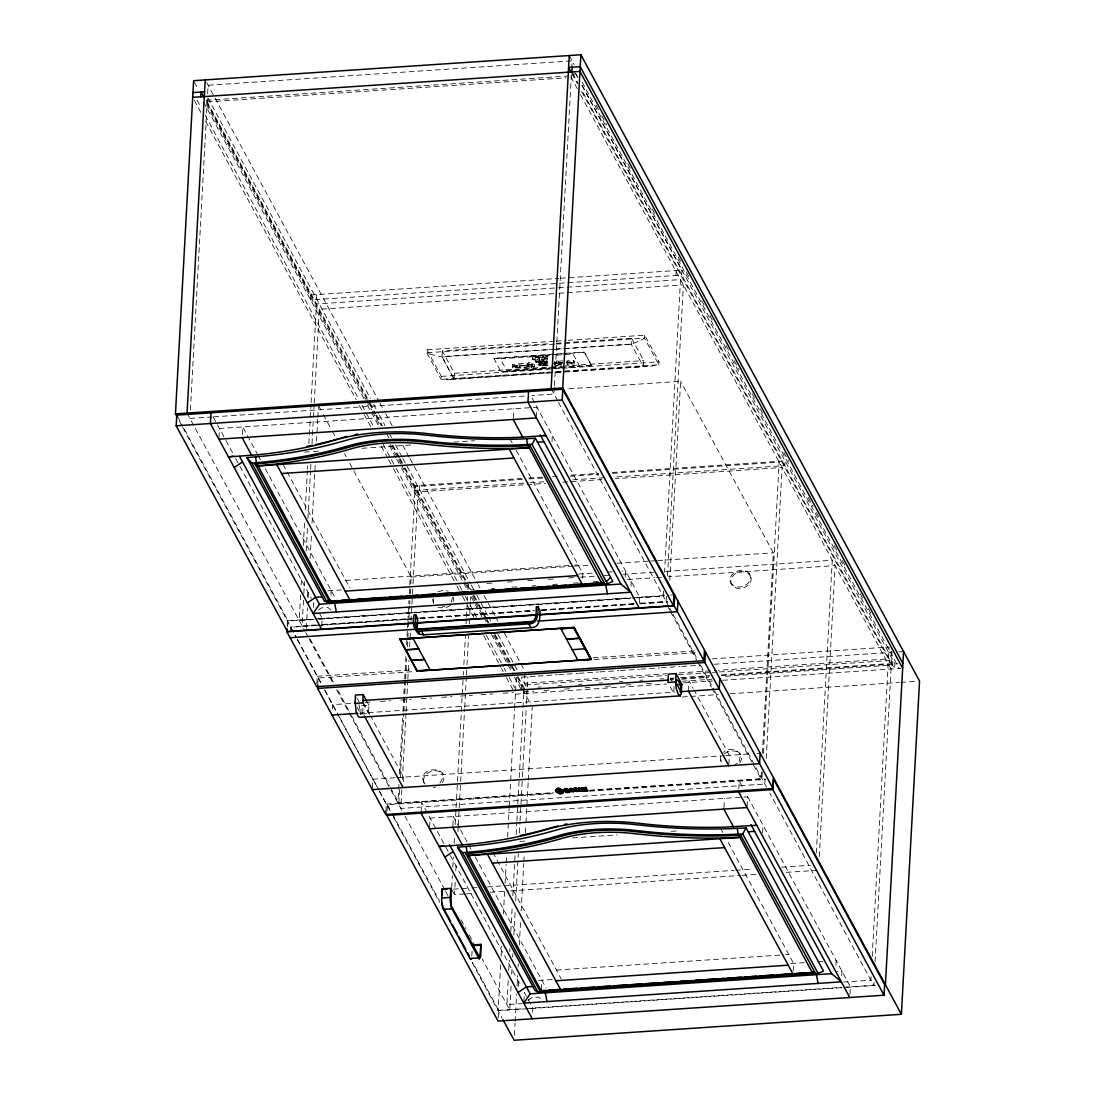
<?xml version="1.0" encoding="UTF-8"?>
<svg xmlns="http://www.w3.org/2000/svg" width="1095" height="1095" viewBox="0 0 1095 1095"><rect width="100%" height="100%" fill="white"/><g stroke="black" fill="none" stroke-linecap="round" stroke-linejoin="round"><path stroke-width="0.75" stroke-dasharray="5 3.75" d="M539.548 361.063L539.671 358.736C526.832 362.075 557.629 359.187 543.407 357.559L542.969 356.751L535.031 357.285L535.455 358.448L532.225 359.639L539.164 360.351L539.548 361.063L535.756 361.856L536.865 362.253L547.24 361.145L542.23 360.515M547.623 358.859L547.76 356.299L543.065 354.78L543.38 357.914L547.623 358.612M190.407 409.927L207.366 98.728M207.639 93.732L208.105 85.232L572.137 60.841L571.864 65.946M218.959 437.658L219.452 428.487L537.015 407.203L536.523 416.387M242.282 434.578L242.693 426.927L257.202 453.768M287.232 625.683L287.479 621.084L316.482 619.14M287.629 626.874L287.971 620.755L181.647 424.121M290.545 630.227L290.681 626.997L319.685 625.053M207.092 103.067L310.857 294.993L310.597 299.934L681.733 275.078L681.993 270.137L581.459 84.206M316.4 299.551L316.674 294.61M300.605 594.996L299.209 620.523L312.828 619.606M301.166 584.785L301.631 576.271M303.288 545.638L304.588 521.822M305.245 509.9L307.38 470.768M307.462 469.057L307.654 465.662M308.858 443.53L310.994 404.397M311.076 402.686L316.455 303.986L680.501 279.595L664.555 572.302M303.479 600.306L302.097 625.834L315.702 624.93M303.849 593.504L304.506 581.596M306.176 550.963L307.558 525.436M307.928 518.619L310.528 470.973M310.624 469.276L310.898 464.171M312.007 443.749L314.142 404.603M314.238 402.905L319.329 309.296L554.084 293.569M307.709 596.748L307.955 592.162M306.34 628.325L307.449 607.93M308.01 597.719L308.462 589.22M310.131 558.614L311.527 533.101M312.075 522.904L315.319 463.39M316.523 441.285L317.728 419.18M317.824 417.469L318.385 407.272M313.457 607.383L313.704 602.797L315.264 605.686M316.797 683.677L317.194 676.245L297.128 639.124M317.755 685.456L318.152 678.024L414.033 671.591M321.766 626.107L322.176 618.456L319.863 614.186M330.95 595.201L331.196 590.602M332.319 709.108L332.551 704.646L353.398 703.25M360.775 714.077L361.24 705.741L368.933 705.235L368.481 713.557L360.775 714.077L357.189 707.425M362.76 712.996L363.17 705.563M372.382 788.14L372.875 779.216L395.377 777.71M385.905 811.504L386.316 804.072L377.611 787.989M387.11 810.847L387.452 804.729L552.414 793.683M398.963 784.39L397.937 803.114L552.742 792.739M399.511 774.179L402.577 718.019M402.946 711.216L404.616 680.584M404.712 678.873L406.012 655.056M406.56 644.846L407.395 629.529M407.491 627.818L407.764 622.713M407.86 621.016L408.969 600.594M409.338 593.791L415.183 486.577L522.356 479.391M399.62 789.618L398.881 803.224L390.19 787.141M400.264 777.724L403.795 713.105M403.877 711.408L405.547 680.789M405.643 679.092L406.751 658.684M407.408 646.789L408.148 633.184M408.517 626.381L409.626 605.973M409.722 604.276L409.9 600.868M410.269 594.065L410.734 585.565M410.83 583.868L411.2 577.065L349.387 462.733M401.838 789.714L400.811 808.425L764.857 784.034L765.131 778.928M402.385 779.503L406.012 713.132M406.094 711.421L407.764 680.789M407.86 679.092L408.887 660.367M409.626 646.762L410.365 633.143M411.008 621.235L411.843 605.918M411.939 604.207L412.404 595.707M412.5 593.996L412.966 585.496M413.048 583.786L418.057 491.888L525.23 484.715M403.412 781.611L403.644 777.149L370.589 716.007M554.522 341.243L426.954 349.784L426.79 352.754L441.175 379.349L445.131 379.691A75.911 56.94 -52.5 0 0 454.124 379.267L454.439 373.327L442.325 350.92L551.428 343.611M419.44 490.108L419.7 485.359M442.325 350.92L441.997 356.874L454.11 379.281M426.954 349.784L441.326 376.379L441.175 379.349L553.427 371.835M421.069 813.147L421.657 802.443L449.607 854.141M429.623 827.272L430.116 818.102L747.68 796.818L747.187 806.002M452.865 825.726L453.357 816.541L459.804 828.477M451.715 887.593L452.372 875.685M452.837 867.172L453.385 856.961M454.124 843.355L454.411 838.25M455.15 824.631L455.985 809.314M456.081 807.604L463.212 676.559M463.308 674.862L463.5 671.454M463.869 664.651L465.443 635.716M466.087 623.808L466.374 618.702M466.456 616.991L467.579 596.57M467.948 589.767L468.222 584.662L471.63 584.429M464.704 893.931L454.507 894.615L455.246 881.01M455.794 870.799L456.163 863.982M457.929 831.653L458.216 826.547M458.299 824.836L459.133 809.52M459.229 807.823L464.608 709.108M464.704 707.411L465.539 692.095M465.621 690.397L466.374 676.778M466.456 675.081L466.922 666.568M467.017 664.857L468.592 635.935M469.249 624.013L470.453 601.894M470.535 600.197L470.727 596.789M554.166 354.082L493.736 358.489L550.785 354.657M549.594 368.522L500.935 371.78L549.608 368.166M531.445 363.444L531.321 365.771L532.348 365.059L532.485 362.746L531.568 363.773L534.456 364.498L534.333 366.811L531.486 367.386A8.596 3.832 3.1 0 1 528.557 366.893L525.203 367.414A18.492 8.24 3.1 0 1 522.685 367.564L512.994 367.947L512.378 366.798L512.501 364.484L521.713 363.608A18.355 8.185 3.1 0 1 524.806 363.389L527.626 363.43A5.051 2.258 3.1 0 1 528.953 362.705M512.994 367.947L512.501 364.484M513.281 417.948L513.788 408.763M512.378 366.798L519.112 366.36L519.235 364.033M519.728 367.496L519.851 365.183L522.821 365.237A18.492 8.24 3.1 0 0 525.326 365.087L528.693 364.553A8.596 3.832 3.1 0 0 531.609 365.032L534.456 364.498M519.112 366.36L521.59 365.935A18.355 8.185 3.1 0 1 524.669 365.716L527.503 365.757L527.626 363.43M528.57 366.866L528.693 364.553M527.462 365.744A5.051 2.258 3.1 0 1 528.83 365.018L528.926 362.691L532.485 362.746M531.486 367.386L532.375 364.703L528.817 364.649A5.051 2.258 3.1 0 0 527.475 365.388L524.697 365.36A18.355 8.185 3.1 0 0 521.603 365.579L512.405 366.442L513.021 367.591L522.712 367.208A18.492 8.24 3.1 0 0 525.217 367.058L528.775 366.565M532.225 359.639L532.8 356.833L535.578 356.121L535.455 358.448M500.648 964.75L498.143 1010.699L844.888 987.471M501.113 956.305L501.674 946.039M503.426 913.805L504.631 891.576M505.096 883.2L506.123 864.352M506.205 862.805L506.588 855.838M507.601 837.114L509.175 808.192M509.257 806.7L514.554 709.478M514.636 708.109L515.471 692.807M515.553 691.109L516.306 677.504L530.678 704.099M498.211 1018.021L498.636 1010.37L472.657 962.341M547.746 356.532L541.957 357.86L547.336 359.187L546.46 361.952L536.851 362.609L535.647 362.294L535.77 359.968M539.068 365.484C545.967 363.855 535.784 366.305 538.234 361.843L546.994 361.254L546.87 363.567L543.996 364.142L547.787 364.868L539.014 365.456M539.164 360.351L539.287 358.038L532.362 357.326M521.466 689.932L521.726 685.169L666.458 675.478M546.994 361.254C540.424 363.54 549.69 360.515 547.76 365.224L539.903 366.045L539 365.812L539.192 363.17L542.011 362.554L541.888 364.881M523.465 693.628L523.725 688.864M508.189 980.778L506.889 1004.608L522.205 1003.581M508.737 970.567L509.298 960.356M509.764 951.856L509.955 948.448M510.872 931.434L512.268 905.907M512.83 895.696L515.047 854.853M516.156 834.431L516.813 822.509M516.908 820.812L517.743 805.496M517.825 803.798L524.135 688.071M524.957 673.11L524.395 683.307L667.293 673.74M541.765 364.649L541.888 362.336L538.234 361.843M541.957 357.86L541.833 360.173L547.295 359.105M547.213 361.501L542.203 360.871L542.34 358.558M543.38 357.914L543.503 355.601M547.76 365.224L544.105 364.731L544.105 362.185M544.105 364.731L544.229 362.404M511.064 986.102L509.764 1009.932L482.128 958.809M511.707 974.194L512.077 967.378M512.638 957.167L512.83 953.772M513.842 935.048L515.239 909.521M515.704 901.007L518.291 853.361M519.413 832.939L519.961 822.728M520.057 821.031L520.891 805.715M520.987 804.004L522.37 778.477M522.466 776.779L526.366 705.303M526.449 703.592L527.27 688.632L521.576 678.106M527.366 686.935L527.913 676.724M514.404 1035.145L515.047 1023.25M515.143 1021.553L516.621 994.356M517.086 985.856L517.648 975.645M518.099 967.145L518.291 963.751M519.304 945.053L520.604 921.251M521.165 911.054L523.752 863.449M523.848 861.751L524.313 853.251M525.422 832.857L525.887 824.357M525.983 822.646L528.201 781.857M528.296 780.146L532.279 707.055M518.373 986.376L518.619 981.777L523.602 981.448M554.344 361.583C555.918 361.692 555.699 365.538 554.221 363.91M554.357 387.233L553.988 394.049L531.869 395.528M554.44 385.536L571.398 74.337M552.003 441.655L552.345 435.536M562.406 362.609L558.696 362.541A8.993 4.01 3.1 0 1 556.506 363.376L556.397 365.716A8.993 4.01 3.1 0 0 558.477 364.936L561.448 364.95M558.546 361.35A5.051 2.258 3.1 0 0 556.534 360.857L556.411 363.157A5.051 2.258 3.1 0 1 558.423 363.663L558.518 361.364L561.105 360.953A18.355 8.185 3.1 0 1 562.652 360.83M523.875 1001.596L524.368 992.412L532.841 1008.071L532.512 1014.189M558.559 364.854L558.696 362.541M567.456 364.307L567.58 361.98L574.3 361.528L574.177 363.855L566.895 364.43M573.684 360.378L573.561 362.705L566.827 363.157L566.964 360.83L573.684 360.378L574.3 361.528M541.354 989.401L541.861 980.217M551.264 368.413L591.533 365.703L584.36 352.056L555.836 353.972M591.533 365.703L584.36 352.056M582.677 578.324L582.923 573.739L516.128 450.196M568.127 340.326L644.668 335.193L659.039 361.788L658.875 364.772L654.085 365.689A75.911 67.89 8.7 0 1 643.354 366.592L631.226 344.186L631.555 338.245L553.139 343.501M625.19 577.01L625.519 570.892L622.206 571.111M631.021 586.112L631.267 581.527L627.873 581.746M644.668 335.193L644.503 338.177L658.875 364.772L555.124 371.711M631.555 338.245L643.668 360.652L643.354 366.606L551.305 372.615M639.412 603.304L639.74 597.186L530.856 395.801M675.916 275.461L676.19 270.52M663.529 591.026L663.255 596.132L632.636 598.185M666.403 596.351L666.13 601.456L638.905 603.277M667.512 575.929L683.376 284.919L555.795 293.46M669.77 580.268L680.611 381.306L566.704 388.944M674.041 686.442L673.671 693.108L668.634 683.786M688.481 691.178L689.056 680.761L693.08 688.221M723.946 807.562L724.452 798.378M728.887 764.255L729.366 755.331L693.888 689.713M738.796 788.811L739.221 781.159L743.067 788.277M761.395 772.167L761.011 778.969L712.106 688.495M762.407 753.456L773.344 552.811L680.611 381.306M762.353 771.92L761.983 778.723L590.164 790.234M763.366 753.196L779.216 461.269M766.24 758.506L782.104 467.497L615.39 478.666M762.585 832.802L763.01 825.165M793.177 971.005L793.588 963.354L726.793 839.81M816.309 853.005L832.255 560.27L663.844 571.563M819.279 856.619L835.129 565.595L668.429 576.764M835.937 965.092L836.183 960.507L832.871 960.726M841.685 975.727L841.945 971.142L836.84 971.484M849.994 994.452L850.404 986.8L746.133 793.943M871.114 976.822L870.922 980.217L843.711 982.037M872.222 956.4L888.168 663.679L721.468 674.848M889.044 665.308L889.304 660.545M873.988 982.133L873.796 985.541L769.758 793.122M875.097 961.711L891.96 652.346L890.522 649.677M471.781 956.127L472.178 949.776M433.716 598.541L433.483 602.852M453.289 601.525L453.535 597.213M720.688 756.275L720.455 760.587L722.905 764.146M539 365.812L541.902 364.525L538.124 363.8L538.726 363.458L546.898 363.212L543.982 364.498M535.647 362.294L539.561 360.707L532.252 359.283L535.469 358.092M555.206 362.185L554.33 362.883M451.4 602.182L452.769 595.789M442.407 782.692C451.729 764.077 414.156 766.61 424.641 783.883C419.207 773.754 436.837 765.857 442.859 774.357M739.139 761.34L740.507 754.948M739.905 762.763C746.462 752.908 730.57 744.668 723.549 752.361M439.916 783.103L443.242 777.012L442.093 772.947M555.042 364.32L554.221 364.854M531.636 365.059L531.677 366.236L534.333 366.811M547.637 358.503L541.847 359.817L542.203 360.871M318.686 609.778L321.465 607.917L327.925 607.479L330.909 610.161M527.968 1000.324L532.129 997.531L538.589 997.093L540.588 998.886M450.442 605.439L445.72 607.903L437.986 607.588M724.315 753.784C728.791 750.075 736.552 749.5 740.371 754.428L739.604 753.004M735.224 764.638L737.414 763.174M538.11 364.156L546.87 363.567M547.897 362.897L539.123 363.485M554.207 365.21L555.097 364.156L554.234 363.554M438 591.738L443.188 590.273L448.252 591.054M567.58 361.98L566.375 362.226M566.909 364.074L574.204 363.499M558.423 363.321L561.01 362.924A18.355 8.185 3.1 0 1 562.543 362.801M558.395 363.677L560.982 363.28A18.355 8.185 3.1 0 1 562.529 363.157M531.499 367.017L534.36 366.455L531.349 365.579M442.284 606.945L444.953 606.479M433.291 787.456L435.961 786.99M206.161 100.275L573.903 75.637L574.163 70.71L577.407 76.705M207.188 101.89L566.129 77.855M310.857 294.993L558.628 278.404M560.325 278.281L681.993 270.137M556.219 341.12L566.43 340.435M554.357 344.213L426.79 352.754L431.457 354.383A75.911 67.89 8.7 0 0 441.997 356.861L551.1 349.565M556.055 344.104L644.503 338.177L641.465 339.847A74.46 55.859 -52.5 0 1 631.226 344.172L552.811 349.442M552.469 354.547L584.347 352.412M542.942 357.107L535.017 357.641L535.14 355.314L535.578 356.121M513.131 365.634L519.851 365.183M566.854 362.801L573.575 362.349L574.177 363.855M454.439 373.327L549.909 366.934M551.62 366.825L561.845 366.141M563.542 366.017L643.668 360.652M551.291 368.043L591.56 365.347M441.326 376.379L560.394 368.399M562.091 368.29L659.039 361.788M450.62 379.609L647.515 366.414M189.941 418.427L212.06 416.949M213.758 416.839L525.066 395.979M304.519 452.139L321.095 451.03M362.021 448.293L413.171 444.871M453.768 442.147L474.546 440.751M521.932 478.501L413.896 485.742L413.636 490.505L528.488 482.813M528.748 478.05L542.381 477.133M552.605 476.448L559.422 475.996M571.344 475.189L598.609 473.368M612.242 472.451L785.033 460.885L784.773 465.635L615.39 476.982M529.159 478.939L542.764 478.022M569.989 476.202L598.91 474.258M612.516 473.355L779.216 462.186M530.199 482.69L543.818 481.786M572.794 479.843L605.165 477.666M526.928 484.592L545.638 483.347M562.652 482.197L601.785 479.583M345.76 580.446L573.041 565.212M574.738 565.102L578.133 564.883M411.2 577.065L572.712 566.252M574.423 566.129L588.015 565.225M616.923 563.282L649.225 561.119M650.923 561.01L656.028 560.667M657.725 560.558L773.344 552.811M327.87 590.821L341.421 589.918M578.42 574.04L593.764 573.013M607.26 572.11L612.242 571.782M486.933 583.402L492.038 583.06M507.355 582.047L512.446 581.705M527.763 580.678L532.868 580.336M548.171 579.31L553.276 578.968M568.592 577.941L573.698 577.599M580.501 577.147L595.803 576.121M604.317 575.546L609.409 575.203M623.028 574.286L653.647 572.233M474.505 589.753L471.096 589.986L468.222 584.662M491.518 588.617L494.913 588.385M511.926 587.249L518.729 586.783M532.334 585.88L535.742 585.647M552.756 584.511L557.848 584.169M573.164 583.142L578.269 582.8M593.572 581.774L598.678 581.431M627.599 579.501L654.824 577.667M656.521 577.558L661.626 577.216M287.971 620.755L314.032 619.003M315.661 618.894L631.254 597.747M632.951 597.637L669.059 595.215M670.688 595.105L673.945 594.886M318.193 619.031L630.391 598.116M637.222 597.651L664.514 595.831M319.63 619.154L630.925 598.294M322.505 624.478L412.664 618.429M419.467 617.977L533.443 610.339M541.943 609.764L637.208 603.386M321.382 624.944L411.802 618.88M420.329 618.305L534.647 610.654M541.464 610.189L633.594 604.029M640.411 603.564L667.717 601.744M316.291 625.532L290.709 627.243L296.321 637.646M318.002 625.423L411.829 619.127M420.37 618.565L532.964 611.01M541.491 610.449L633.622 604.276M640.438 603.81L667.745 601.99M317.194 676.245L413.075 669.825M593.298 657.753L695.051 650.936M594.256 659.518L696.009 652.702M712.161 658.875L889.085 647.022L888.428 658.916L718.32 670.318M521.275 677.175L536.769 676.135M538.124 676.039L557.245 674.766M558.532 674.671L577.722 673.398M578.954 673.315L598.185 672.015M599.896 671.906L618.661 670.646M620.372 670.537L639.138 669.278M640.835 669.168L659.614 667.909M661.312 667.786L680.077 666.54M681.788 666.417L700.554 665.158M714.2 664.254L891.631 652.36M898.598 651.895L903.567 651.566M679.201 672.946L716.623 670.427M678.352 674.684L710.696 672.508M712.393 672.398L717.512 672.056M719.196 671.947L892.863 660.312L892.603 665.062L722.344 676.477M537.741 687.154L541.149 686.935M558.163 685.785L561.557 685.566M578.571 684.43L581.979 684.197M598.979 683.061L602.387 682.828M619.4 681.692L622.795 681.46M639.808 680.323L643.217 680.091M660.23 678.955L663.625 678.722M670.427 678.27L673.836 678.038M680.638 677.586L709.56 675.642M670.167 679.051L673.562 678.832M682.075 678.257L709.286 676.436M721.194 675.642L897.941 663.789M669.853 679.954L673.261 679.735M681.501 679.215L708.739 677.381M365.046 702.47L370.151 702.128M380.389 701.443L390.614 700.759M400.852 700.075L411.077 699.39M421.315 698.706L431.553 698.021M441.778 697.337L452.016 696.653M460.543 696.078L472.479 695.27M481.006 694.709L492.942 693.901M503.166 693.217L513.404 692.533M523.629 691.848L533.867 691.164M544.105 690.48L552.633 689.905M564.568 689.111L573.096 688.536M585.031 687.742L593.558 687.167M605.494 686.36L614.021 685.798M625.957 684.991L634.484 684.416M646.42 683.622L654.947 683.047M682.226 681.227L711.969 679.228M515.389 694.162L666.499 684.046M683.513 682.897L712.434 680.967M722.632 680.282L901.048 668.333M359.53 713.215L674.848 692.095M682.404 696.995L689.234 696.529M690.931 696.42L718.238 694.6M730.173 693.792L899.077 682.472M900.788 682.363L917.843 681.227M397.033 777.601L724.26 755.673M725.958 755.564L750.718 753.894M757.001 753.483L760.149 753.264M386.316 804.072L553.591 792.862M589.302 790.467L764.159 778.75M589.781 791.179L765.282 779.421M519.824 841.453L527.051 840.96M572.685 837.908L617.005 834.938M671.221 831.31L678.394 830.831M453.33 889.181L460.133 888.729M461.83 888.62L470.344 888.045M472.041 887.935L477.146 887.593M487.343 886.909L502.66 885.882M504.357 885.773L734.006 870.388M735.717 870.265L752.717 869.129M781.638 867.185L810.56 865.255M466.415 893.821L471.507 893.479M490.218 892.22L508.942 890.974M510.64 890.865L740.288 875.466M741.986 875.357L757.302 874.33M786.21 872.4L816.843 870.347M556.438 970.06L783.705 954.84M785.402 954.717L788.797 954.498M538.535 980.449L553.796 979.423M790.782 963.545L804.428 962.628M817.924 961.725L822.906 961.396M498.636 1010.37L524.697 1008.618M526.325 1008.509L841.918 987.361M843.615 987.252L876.465 985.048M846.586 987.361L875.179 985.445M554.522 349.209L442.01 356.546L454.138 378.966L549.594 372.724M556.233 349.086L631.226 344.186M549.43 355.601L500.374 358.818L506.725 370.575L564.254 366.811M556.205 355.163L573.123 354.055L579.474 365.812L565.937 366.702M561.461 364.594L558.587 364.498M528.803 365.005L532.348 365.059M553.276 363.239L556.52 363.389M749.35 573.917C742.807 564.733 724.137 574.629 731.898 584.853C738.441 594.037 757.11 584.155 749.35 573.917L750.116 575.34C744.449 567.757 729.174 573.137 730.981 582.923M423.861 782.46L425.407 784.075M569.263 55.53L574.136 64.55M596.077 105.134L598.527 109.651M601.771 115.659L606.644 124.679M627.791 163.771L631.035 169.78M652.168 208.871L654.605 213.374M678.175 256.969L680.625 261.486M686.305 271.998L688.741 276.515M701.758 300.564L705.002 306.586M709.875 315.606L713.132 321.615M726.136 345.664L728.572 350.181M734.266 360.693L739.139 369.713M752.142 393.776L754.592 398.279M760.272 408.805L762.709 413.308M783.842 452.399L788.728 461.419M808.233 497.5L813.106 506.52M816.364 512.528L818.8 517.045M834.239 545.611L836.676 550.114M842.37 560.64L844.806 565.143M860.259 593.709L862.696 598.226M868.376 608.738L870.826 613.255M582.116 82.166L899.118 668.456M575.409 73.201L577.845 77.718M581.91 85.232L894.861 664.008L894.601 668.758L581.65 89.995M572.712 73.447L577.955 83.138M571.864 73.447L577.558 83.959M581.623 91.487L891.303 664.241M570.796 76.705L577.298 88.722M580.542 94.731L891.043 669.004M731.898 584.853L731.131 583.443C736.812 591.013 752.087 585.633 750.267 575.861M539.287 358.038L539.671 358.736M551.113 388.725L557.615 400.756M558.423 402.262L668.963 606.712M669.784 608.204L672.221 612.721M673.028 614.227L697.419 659.327M700.663 665.336L713.68 689.385M714.487 690.89L766.514 787.1M668.292 607.465L669.866 610.38M670.646 611.831L696.858 660.312M697.666 661.791L711.298 687.003M670.537 678.12L671.974 680.789M493.763 358.12L500.935 371.78M509.736 438.397L512.131 442.832M720.4 828.012L722.796 832.446M206.668 82.577L379.171 401.619M379.979 403.124L384.865 412.144M385.673 413.65L392.174 425.681M402.741 445.213L409.243 457.245M410.064 458.75L477.516 583.525M478.337 585.031L479.966 588.029M484.031 595.543L497.842 621.111M504.343 633.129L524.669 670.715M207.831 97.825L370.397 398.484M373.641 404.507L378.528 413.527M379.335 415.032L385.029 425.544M389.902 434.564L391.531 437.576M395.596 445.09L402.098 457.121M402.905 458.627L470.371 583.402M471.178 584.894L473.629 589.411M476.872 595.42L490.697 620.974M498.006 634.511L517.511 670.592M206.75 101.082L369.316 401.742M370.137 403.247L375.818 413.773M376.639 415.279L382.333 425.804M387.206 434.825L388.834 437.822M392.9 445.337L399.401 457.368M400.209 458.873L404.274 466.388M405.082 467.893L467.674 583.649M474.176 595.68L478.241 603.194M479.049 604.686L486.372 618.223M487.179 619.729L488.808 622.726M495.31 634.758L511.57 664.829M512.378 666.335L514.814 670.838M518.072 676.847L527.01 693.381M206.709 102.574L368.467 401.728M369.275 403.234L374.969 413.759M375.79 415.265L381.471 425.791M392.037 445.337L398.539 457.354M399.36 458.86L403.425 466.374M404.233 467.88L466.826 583.635M467.401 584.703L470.07 589.644M473.081 595.201L477.94 604.207M478.2 604.686L486.043 619.195M486.331 619.715L487.959 622.726M494.461 634.744L511.187 665.678M511.529 666.321L513.966 670.824M517.223 676.833L522.904 687.359M194.417 82.193L198.482 89.722M206.613 104.75L365.922 399.401M366.743 400.893L371.616 409.913M372.423 411.419L379.746 424.956M390.313 444.488L400.879 464.034M401.687 465.539L464.28 581.294M465.088 582.8L469.153 590.314M472.41 596.323L474.847 600.84M475.654 602.346L482.977 615.869M483.785 617.375L487.042 623.383M493.544 635.415L508.176 662.475M508.983 663.981L513.049 671.495M203.574 102.013L364.142 398.977M367.4 404.986L378.774 426.037M389.341 445.583L395.842 457.6M396.664 459.106L400.729 466.621M401.536 468.126L467.373 589.904M471.192 596.967L483.36 619.455M491.463 634.457L513.706 675.588M514.513 677.093L521.836 690.616M197.018 100.11L201.083 107.625M205.148 115.139L358.777 399.264M362.021 405.287L373.409 426.325M383.154 444.365L395.35 466.922M396.171 468.427L458.75 584.169M459.571 585.674L462.008 590.191M465.252 596.2L469.317 603.715M470.138 605.22L478.255 620.249M486.385 635.292L503.454 666.855M504.275 668.361L505.904 671.372M509.148 677.381L514.842 687.906M194.321 100.357L200.823 112.388M205.709 121.408L356.08 399.524M359.324 405.533L363.389 413.048M364.211 414.553L370.712 426.585M381.279 446.117L387.781 458.148M388.588 459.654L392.653 467.168M393.461 468.674L456.054 584.429M456.875 585.934L459.311 590.438M462.555 596.446L466.621 603.975M467.442 605.467L475.558 620.509M483.689 635.538L500.757 667.101M501.578 668.607L503.194 671.618M506.451 677.627L513.76 691.164M318.467 405.574L322.546 413.089M323.353 414.594L331.484 429.637M332.305 431.143L335.549 437.165M344.501 453.713L346.129 456.724M282.975 464.307L349.757 587.837M492.832 852.444L561.229 978.93M258.009 455.26L260.459 459.777M265.332 468.797L335.508 598.582M460.612 829.969L467.072 841.891M468.674 844.875L471.124 849.391M475.189 856.906L546.172 988.196M213.292 417.086L225.118 438.958M225.94 440.464L234.877 456.998M235.685 458.504L311.295 598.335M450.428 855.647L521.152 986.444M367.496 702.566L368.933 705.235M363.335 702.593L369.781 714.515M362.719 702.908L368.481 713.557M356.915 697.761L359.79 703.086M451.619 889.304L454.507 894.615M310.09 639.015L333.92 683.102M337.931 690.493L350.77 714.241M351.577 715.733L389.396 785.676M187.067 413.116L304.93 631.09M305.738 632.595L308.188 637.112M308.995 638.604L333.386 683.704M336.63 689.727L390.272 788.947M391.093 790.439L404.096 814.502M404.904 815.994L444.734 889.66M445.555 891.166L447.992 895.669M460.995 919.732L465.868 928.752M469.125 934.76L473.998 943.78M177.595 416.62L180.839 422.615M387.452 804.729L391.504 812.244M392.311 813.736L439.382 900.788M179.512 421.411L181.948 425.914M182.769 427.42L296.567 637.892M297.375 639.384L321.766 684.484M325.01 690.507L338.834 716.062M339.642 717.567L378.665 789.714M379.472 791.22L392.475 815.282M393.297 816.774L439.629 902.472M472.137 962.601L502.14 1018.09M318.152 678.024L321.355 683.937M324.558 689.85L376.831 786.525M433.62 603.372L432.47 599.293M358.955 704.509L360.761 714.487M720.989 759.875L721.222 762.01M556.424 362.815A5.051 2.258 3.1 0 1 558.45 363.307M558.628 364.512A8.596 3.832 3.1 0 1 556.383 365.333M531.499 367.003A8.993 4.01 3.1 0 1 528.762 366.579"/><path stroke-width="1.5" d="M472.794 945.628L472.465 945.012L481.006 944.355L479.733 957.482L451.386 905.976L450.743 888.415L442.229 888.784L441.655 901.048L442.64 907.741L469.892 958.412L470.713 959.576L471.781 958.727M450.743 888.415L450.182 900.446L451.195 907.303L479.295 959.179L480.705 956.551L481.006 944.355M177.075 416.894L175.446 413.896L193.61 80.701L580.884 54.75L919.554 681.104L901.39 1014.298L514.116 1040.25L502.933 1019.568M535.564 614.829L287.383 631.459L176.199 425.818L176.788 415.114L562.762 389.259L673.945 594.886L673.37 605.603L538.959 614.61M200.768 96.812L201.028 92.048L203.465 96.565M187.067 413.116L205.217 79.921M210.993 412.829L210.404 423.532L321.588 629.173M330.676 600.128L330.608 601.319L329.225 601.141L255.108 464.061L263.936 463.253A285.768 127.417 3.1 0 0 340.353 449.593L354.479 445.651A99.097 44.183 3.1 0 1 418.413 441.367L435.673 443.201A285.768 127.417 3.1 0 0 521.001 446.035L530.062 445.651L604.18 582.718L330.608 601.319L257.01 463.897M704.468 650.293L703.907 660.709L316.633 686.661L286.904 631.801L287.068 628.735M773.59 778.121L773.015 788.537L385.741 814.475L317.591 688.426L317.755 685.456M355.054 703.469L355.478 695.092L363.17 694.572L366.77 701.238M363.17 694.572L362.719 702.908L355.026 703.428M385.741 814.475L385.905 811.504M399.648 639.11L574.04 627.462L591.327 659.382L574.04 627.421L399.648 639.11L416.921 671.112L591.327 659.423L416.921 671.071M405.916 649.732L418.837 649.048L405.916 649.814M413.171 638.659L400.346 639.521L417.236 670.756L430.061 669.812L413.171 638.577M415.251 623.712L415.73 614.842L414.061 614.952C412.815 620.92 412.09 632.623 421.493 631.048L528.789 623.863C538.138 624.218 538.165 613.323 537.987 606.644L536.317 606.753C535.961 612.392 537.303 622.713 528.775 622.33L419.111 629.433L416.168 627.873L415.443 626.258L415.251 623.712L417.209 627.654L417.701 618.497L415.73 614.842M442.229 895.505L442.229 888.784M541.341 989.743L541.272 990.934L539.89 990.756L465.772 853.689L474.6 852.882A285.768 127.417 3.1 0 0 551.018 839.208L565.143 835.266A99.097 44.183 3.1 0 1 629.077 830.982L646.337 832.816A285.768 127.417 3.1 0 0 731.665 835.649L740.726 835.266L814.844 972.333L541.272 990.934L467.674 853.511M528.557 391.545L527.968 402.262L639.151 607.889M601.771 581.965L601.702 583.156L528.105 445.733M551.113 388.725L569.263 55.53M571.905 71.955L572.165 67.192M673.37 605.603L562.173 399.962L562.762 389.259M901.39 1014.298L562.721 387.945L580.884 54.75M560.9 628.804L573.725 627.859L590.616 659.19L577.79 660.052L560.9 628.722L573.725 627.859M557.068 790.713C557.56 788.824 559.422 794.34 557.232 791.22M558.806 791.959L561.174 791.753L558.806 791.959L559.34 792.958L557.177 791.863M562.584 791.904C561.667 795.079 557.957 787.1 561.16 789.714M560.298 790.166L556.917 789.7M560.503 790.549L558.121 790.699L558.573 791.548L560.955 791.343M560.64 789.878L561.461 790.398M560.654 789.837L562.036 791.699M572.22 649.663L585.045 648.801M569.099 791.904C565.937 795.107 560.955 786.785 566.895 788.852M566.183 790.918L567.922 791.165L566.183 790.918L566.539 791.589M566.512 789.536L565.431 789.604L566.923 789.673M568.168 789.495L568.88 790.727M570.632 789.317L571.015 790.946L572.63 790.33M575.641 789.481L577.051 789.7M574.957 788.961L576.997 788.496L574.943 788.154M581.623 788.304L581.021 788.961M583.156 787.675L581.91 787.757L583.772 791.192C586.756 791.945 582.362 788.605 585.798 789.618L586.523 791.014L587.823 790.877L586.523 790.973M583.772 791.192L585.004 791.069M585.798 789.659L584.265 789.769M585.962 787.483C582.896 786.621 587.194 789.837 583.854 788.947L583.17 787.634M703.907 660.709L674.178 605.85L674.753 595.146M677.367 611.763L677.956 601.045M675.615 681.939L676.067 673.617L668.374 674.137L667.923 682.459L675.615 681.939L681.377 692.601L681.829 684.265L676.067 673.617M773.015 788.537L704.865 662.489L705.426 652.072M719.826 678.708L719.264 689.111L679.954 691.753M812.435 971.58L812.367 972.771L738.769 835.348M760.149 753.264L759.574 763.68L372.3 789.632M772.851 789.577L773.426 778.873L884.609 984.501L884.035 995.218L498.047 1021.074L386.863 815.446L772.851 789.577L884.035 995.218M885.417 984.761L903.567 651.566M562.036 791.74L561.899 790.877M355.191 702.401L356.149 711.914L358.298 716.582L359.68 717.348L680.269 695.872L681.35 693.012L680.748 687.03L678.804 681.446L676.669 679.502L675.588 682.363L676.19 688.344L678.133 693.929L680.269 695.872M574.779 788.126L574.177 788.332A2.272 1.013 3.1 0 0 573.67 788.77L573.616 788.989A3.162 1.41 3.1 0 0 573.958 789.646A2.313 1.027 3.1 0 0 574.574 790.015L576.873 790.508M573.889 791.083L573.15 789.344M556.493 790.576L556.917 789.646M562.584 791.945L561.16 789.673M555.466 790.22L557.15 788.578A2.655 1.191 3.1 0 1 559.121 788.441L562.83 790.166L563.213 792.78M557.519 792.547L559.86 793.369A2.299 1.027 3.1 0 0 561.571 793.204L562.912 791.028L559.175 788.797A2.299 1.027 3.1 0 0 557.464 788.906L556.014 790.727M581.541 790.371L582.896 790.549L582.444 791.083M573.67 788.715L573.643 788.838A3.162 1.41 3.1 0 0 573.958 789.591M573.889 791.028L573.315 791.74M246.895 457.614L251.905 463.103L263.128 462.09A283.099 126.226 3.1 0 0 338.82 448.553L353.014 444.597A101.767 45.374 3.1 0 1 418.673 440.19L436.002 442.038A283.099 126.226 3.1 0 0 520.549 444.844L532.033 444.324L535.414 438.287L612.844 581.5L607.41 583.731L327.282 602.496L324.325 600.826L246.895 457.614L262.006 456.328A278.773 124.296 3.1 0 0 336.548 442.996L350.852 439.013A106.092 47.304 3.1 0 1 419.303 434.428L436.768 436.275A278.773 124.296 3.1 0 0 520.015 439.04L535.414 438.287M457.559 847.229L462.569 852.718L473.793 851.705A283.099 126.226 3.1 0 0 549.485 838.168L563.679 834.212A101.767 45.374 3.1 0 1 629.338 829.805L646.666 831.653A283.099 126.226 3.1 0 0 731.214 834.458L742.697 833.952L746.078 827.902L823.508 971.114L818.074 973.345L537.946 992.111L534.99 990.441L457.559 847.229L472.67 845.942A278.773 124.296 3.1 0 0 547.213 832.611L561.516 828.628A106.092 47.304 3.1 0 1 629.967 824.042L647.432 825.89A278.773 124.296 3.1 0 0 730.68 828.655L746.078 827.902M620.906 584.018L319.466 604.221L313.129 613.515L630.693 592.231L620.906 584.018L540.273 434.907M831.57 973.647L530.144 993.836L523.793 1003.129L841.357 981.845L831.57 973.647L750.937 824.535M255.108 464.061L257.435 465.964L528.515 447.814L530.062 445.651M465.772 853.689L468.099 855.592L739.18 837.429L740.726 835.266M570.276 788.455L568.935 789.673L570.44 791.576M579.474 788.797L579.255 789.468A3.394 1.506 3.1 0 0 579.57 789.933L579.748 790.138M578.078 788.51L578.885 787.921M606.288 581.664L610.695 577.517M577.927 791.411L578.201 791.069A3.23 1.437 3.1 0 0 578.201 790.48L577.051 789.646M570.344 789.55L571.48 789.385M582.691 790.85L581.404 791.411M576.778 790.891L575.231 790.658M234.193 467.524L242.542 461.926M307.38 602.866L315.716 597.268L322.176 596.843M444.857 857.139L453.207 851.54M518.044 992.494L526.38 986.896L532.841 986.458M568.921 792.055L568.88 790.686M562.871 793.067L561.872 793.588A2.655 1.191 3.1 0 1 559.915 793.67L555.849 791.534M577.927 791.37L574.533 791.261L575.231 790.713M573.328 791.699L570.865 791.699M578.557 788.113L581.294 788.167M332.729 440.395L339.176 438.561M340.778 438.109L347.197 436.357M557.861 825.986L543.394 830.01A272.108 121.326 3.1 0 1 520.385 835.485M232.906 456.136L228.458 456.916L257.133 454.822A263.785 117.617 3.1 0 0 335.659 439.944A121.08 53.983 3.1 0 1 428.597 433.716A263.785 117.617 3.1 0 0 517.155 437.398L546.022 435.646L543.147 435.276M443.571 845.764L439.122 846.531L467.798 844.437A263.785 117.617 3.1 0 0 546.323 829.558A121.08 53.983 3.1 0 1 639.261 823.33A263.785 117.617 3.1 0 0 727.819 827.012L756.686 825.26M416.073 630.665L418.591 634.046L423.628 634.826L530.911 627.64C540.177 627.996 540.068 617.156 539.944 610.572L537.987 606.644M571.946 791.151L571.015 790.905M579.748 790.097L581.199 790.508M570.276 788.51L571.138 788.51M568.497 792.15L565.759 792.342M257.435 465.964L264.484 465.32A287.766 128.307 3.1 0 0 341.435 451.551L355.519 447.636A97.099 43.294 3.1 0 1 418.153 443.434L435.358 445.268A287.766 128.307 3.1 0 0 521.288 448.115L528.515 447.814M468.099 855.592L475.148 854.949A287.766 128.307 3.1 0 0 552.099 841.179L566.183 837.251A97.099 43.294 3.1 0 1 628.831 833.049L646.023 834.883A287.766 128.307 3.1 0 0 731.953 837.743L739.18 837.429M441.723 898.01L450.25 897.366M192.953 92.596L204.573 91.816M192.693 97.359L579.967 71.408L902.663 668.224M175.446 413.896L562.721 387.945M176.199 425.818L562.173 399.962M218.877 439.191L536.441 417.92M537.508 442.161L543.969 441.737M281.593 473.533L513.952 457.97M345.185 591.149L577.544 575.587M324.325 600.826L327.241 600.635M329.225 601.141L337.972 600.553M341.38 600.32L353.315 599.526M356.724 599.293L385.714 597.35M389.122 597.131L402.768 596.214M406.177 595.981L418.112 595.187M421.52 594.955L435.153 594.037M438.575 593.818L452.208 592.901M455.616 592.669L467.551 591.875M470.959 591.642L484.606 590.725M488.014 590.506L499.95 589.699M505.069 589.356L517.004 588.562M520.412 588.33L534.045 587.413M537.453 587.194L549.389 586.386M552.797 586.167L566.443 585.25M569.852 585.017L581.787 584.224M585.195 583.991L598.842 583.074M602.25 582.855L604.18 582.718M416.374 618.593L417.701 618.497M286.904 631.801L535.975 615.116M539.397 614.884L674.178 605.85M290.093 637.701L534.1 621.317M537.467 621.139L677.408 611.708M317.591 688.426L704.865 662.489M362.91 700.526L668.142 680.077M678.749 684.471L681.829 684.265M331.99 715.062L357.901 713.324M557.848 792.397L562.953 792.055M558.696 792.52L562.091 792.287M565.499 792.068L568.894 791.836M429.541 828.805L747.105 807.535M748.172 831.789L754.633 831.351M492.257 863.147L724.616 847.585M555.849 980.778L788.208 965.201M539.89 990.756L545.228 990.4M548.636 990.167L560.572 989.374M563.98 989.141L577.626 988.224M581.034 988.005L594.681 987.088M598.089 986.855L610.024 986.061M613.433 985.828L627.065 984.911M630.474 984.692L642.409 983.885M645.831 983.666L659.464 982.749M662.872 982.516L674.807 981.722M679.927 981.38L691.862 980.572M695.27 980.353L724.247 978.41M727.669 978.177L741.301 977.26M744.71 977.041L756.645 976.234M760.053 976.015L773.7 975.097M777.108 974.865L790.741 973.948M794.162 973.729L806.098 972.921M809.506 972.702L814.844 972.333M474.231 945.546L481.417 945.122M443.338 909.315L451.893 908.891M469.892 958.412L478.46 958.002M575.505 789.481L574.916 789.208M580.952 790.59L580.213 790.357M581.404 791.356L579.022 790.713M442.558 889.4L446.856 889.291M575.258 788.14L576.75 788.441M559.832 788.605L559.121 788.482A2.655 1.191 3.1 0 0 557.15 788.619M559.203 793.546L559.915 793.67M580.213 788.646L581.021 789.002M571.138 788.468L573.15 789.385M566.909 788.811L568.154 789.536M571.59 788.551L572.439 788.92M580.24 791.288L579.392 790.918M571.905 789.509L572.63 790.385M570.057 791.302L569.167 790.344M579.022 790.754L577.9 788.975M418.153 631.897L419.385 632.937M557.04 792.274L556.014 790.672M421.493 631.048L423.628 634.826M528.789 623.863L530.911 627.64M902.923 663.461L580.227 66.644L568.606 67.425L571.056 71.942M688.481 691.178L728.805 765.747M738.632 791.877L849.816 997.504M532.033 444.324L607.41 583.731M742.697 833.952L818.074 973.345M513.199 419.467L522.767 437.151M723.863 809.095L733.431 826.78M509.161 449.101L582.335 584.456M719.826 838.715L792.999 974.071M585.962 787.442L587.823 790.932M555.849 791.589L555.466 790.166M276.789 464.677L349.976 600.019M487.453 854.292L560.64 989.634M242.104 437.63L251.672 455.315M452.769 827.259L462.336 844.943M251.905 463.103L327.282 602.496M462.569 852.718L537.946 992.111M239.586 456.464L319.466 604.221M449.511 844.724L530.144 993.836M421.069 813.147L532.252 1018.788M364.375 715.979L403.083 787.565M443.42 908.097L450.647 921.47M452.262 924.454L457.08 933.364M458.682 936.335L465.922 949.707M467.524 952.677L469.125 955.661M442.791 906.674L442.12 903.416M816.391 974.659L818.116 983.406M605.727 585.045L607.451 593.791M545.31 992.823L547.021 1001.569M334.646 603.194L336.357 611.954M737.305 828.368L738.126 834.157M526.64 438.753L527.462 444.543M466.21 846.531L467.045 852.321M255.546 456.916L256.381 462.706M355.054 434.592A112.758 50.274 3.1 0 1 357.75 434.072M331.333 440.765A272.108 121.326 3.1 0 1 324.271 442.572M322.847 442.914A272.108 121.326 3.1 0 1 315.606 444.597M312.677 445.241A272.108 121.326 3.1 0 1 306.751 446.473M564.377 824.48A112.758 50.274 3.1 0 1 567.059 823.946M411.583 660.203L424.504 659.518L411.583 660.203M566.471 639.015L579.392 638.33L566.457 639.097"/></g></svg>
